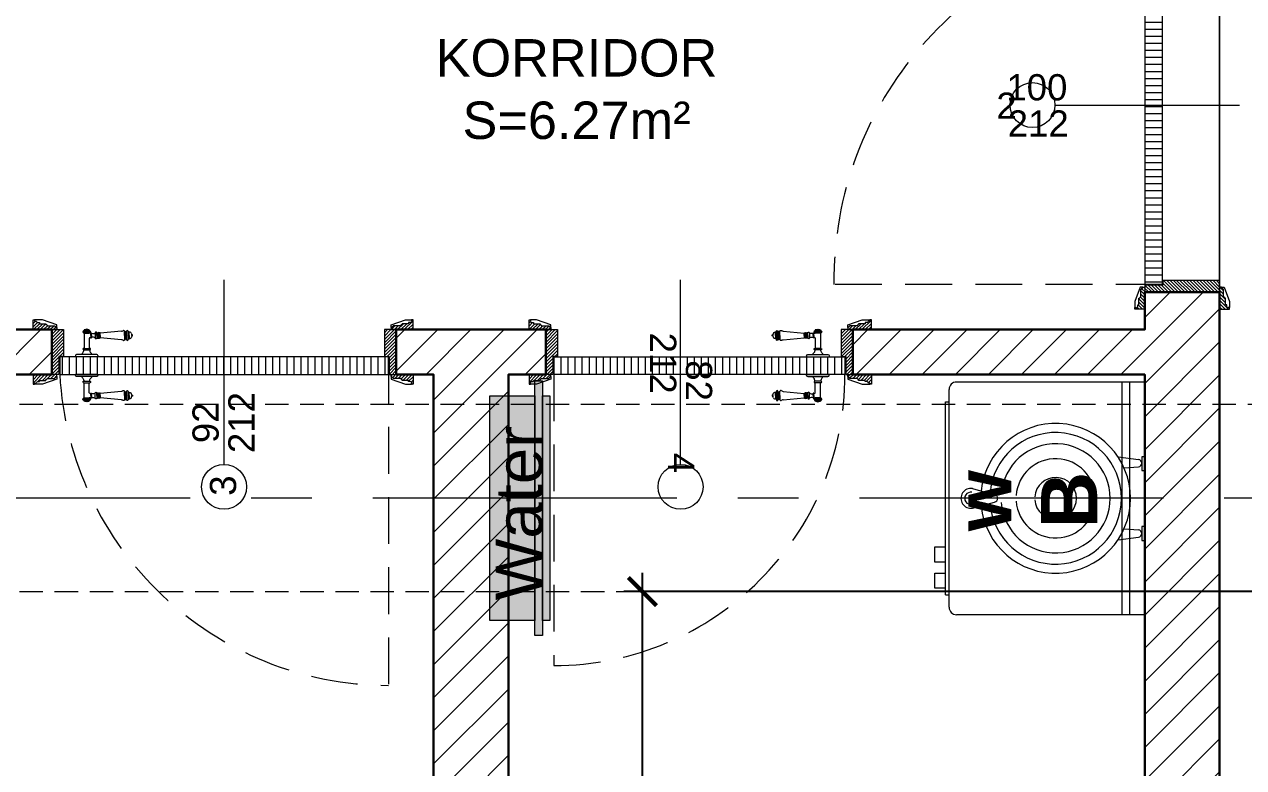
# Model space of a CAD drawing. Header units: centimetres. Extents: x 92587 to 105438, y -55119 to -48334.
# Drawn here: x 94999.8 to 95325.5, y -52894.4 to -52695.8 of the extents above; entities that cross this region are included whole.
import ezdxf

# ---------------------------------------------------------------- set-up
doc = ezdxf.new("R2010")
doc.units = ezdxf.units.CM
doc.header["$LTSCALE"] = 50
doc.header["$MEASUREMENT"] = 0
doc.linetypes.add('AXES', pattern=[2, 1.25, -0.25, 0.25, -0.25])
doc.linetypes.add('CACHE', pattern=[0.375, 0.25, -0.125])
doc.layers.get('0').update_dxf_attribs({"color": 8})
for name, color, linetype in [('AXES', 10, 'AXES'), ('TALUS', 2, 'Continuous'), ('TEXTE', 7, 'Continuous')]:
    doc.layers.add(name, color=color, linetype=linetype)
for name, color, linetype, lineweight in [('BANJO', 160, 'Continuous', 9), ('BETON CACHE', 4, 'CACHE', 5), ('CONSOLE ISOL.', 214, 'Continuous', 15), ('door', 44, 'Continuous', 5), ('KASETAT_Pen_No__22', 8, 'Continuous', 50), ('MACONNERIE COUPE', 7, 'Continuous', 30), ('MACONNERIE HACHURE', 253, 'Continuous', 13)]:
    doc.layers.add(name, color=color, linetype=linetype, lineweight=lineweight)
doc.layers.add('DEMOL', color=7, linetype='Continuous', lineweight=60, true_color=0xa87e00)
doc.layers.add('KASETAT_Pen_No__176', color=7, linetype='Continuous', lineweight=15, true_color=0x93a0c6)
doc.styles.add('GENERATED_STYLE_1', font='arial.ttf')
doc.styles.add('RS_TEXT_1.50', font='arial.ttf', dxfattribs={"height": 12.5})
doc.styles.add('RS_TXT_50', font='arial.ttf', dxfattribs={"height": 12.5})
doc.dimstyles.new('RS_50CM_LINEAIRE', dxfattribs={"dimscale": 5, "dimtxt": 12.5, "dimasz": 1.5, "dimexe": 1, "dimexo": 2.5, "dimgap": 1, "dimtad": 1, "dimdec": 1, "dimrnd": 0.5, "dimdsep": 46, "dimtxsty": 'RS_TXT_50', "dimblk1": 'ARCHTICK', "dimblk2": 'ARCHTICK', "dimsah": 1, "dimcen": 2.5, "dimdle": 1, "dimclrt": 4, "dimadec": 0, "dimazin": 2, "dimtfac": 1, "dimtdec": 1, "dimtix": 1, "dimtmove": 2, "dimatfit": 3, "dimfxl": 1, "dimtolj": 1, "dimtzin": 0, "dimarcsym": 0})

# ---------------------------------------------------------------- blocks, each defined once
blk = doc.blocks.new('A$C1cd8c289')
at = {"layer": 'AXES', "lineweight": 5, "ltscale": 1.3}
blk.add_line((3195, -1960), (-1985, -1960), dxfattribs=at)
blk = doc.blocks.new('door900')
at = {"color": 0}
for p, q in [((-9.3, 67.7), (9.3, 67.7)), ((9.3, 65.2), (-9.3, 65.2)), ((-6.8, 71.5), (-6.8, 70.2)), ((-5.5, 71.5), (-6.8, 71.5)), ((-6.8, 70.2), (6.8, 70.2)), ((-5.5, 71.5), (5.5, 71.5)), ((5.5, 71.5), (6.8, 71.5)), ((6.8, 71.5), (6.8, 70.2)), ((92.8, 68.1), (36.2, 62.8)), ((101.2, 67.3), (103.2, 68)), ((101.2, 56.8), (101.2, 67.3)), ((103.2, 68), (103.2, 67.7)), ((103.2, 56.8), (103.2, 68)), ((106.5, 68), (105.5, 67.3)), ((105.5, 56.8), (105.5, 67.3)), ((106.5, 56.8), (106.5, 68)), ((110.7, 68), (111.8, 67.3)), ((110.7, 56.8), (110.7, 68)), ((111.8, 56.8), (111.8, 67.3)), ((111.8, 66.2), (113.3, 66.2)), ((113.3, 56.8), (113.3, 66.2)), ((-6.8, 62.7), (-6.8, 24)), ((-6.8, 62.7), (6.8, 62.7)), ((8.7, 62.7), (6.8, 62.7)), ((6.8, 49.1), (6.8, 24)), ((8.7, 50.9), (8.7, 50.9)), ((10.5, 56.8), (10.5, 62.5)), ((10.5, 56.8), (10.5, 51.1)), ((12.7, 56.8), (12.7, 62.5)), ((12.7, 56.8), (12.7, 51.1)), ((22.5, 63.8), (22.5, 49.8)), ((26.5, 56.8), (26.5, 63.8)), ((26.5, 63.8), (29.1, 63.8)), ((26.5, 63.8), (29.1, 63.8)), ((26.5, 56.8), (26.5, 49.8)), ((26.5, 49.8), (29.1, 49.8)), ((26.5, 49.8), (29.1, 49.8)), ((29.1, 63.8), (29.1, 62.8)), ((29.1, 62.8), (29.1, 56.8)), ((29.1, 50.8), (29.1, 56.8)), ((29.1, 50.8), (29.1, 49.8)), ((29.1, 49.8), (29.1, 49.8)), ((31.1, 62.8), (31.1, 56.8)), ((31.1, 50.8), (31.1, 56.8)), ((34.1, 56.8), (34.1, 62.8)), ((34.1, 62.8), (34.1, 56.8)), ((34.1, 50.8), (34.1, 56.8)), ((34.1, 56.8), (34.1, 50.8)), ((36.2, 56.8), (36.2, 62.8)), ((36.2, 56.8), (36.2, 50.8)), ((92.8, 45.5), (36.2, 50.8)), ((101.2, 56.8), (101.2, 46.3)), ((101.2, 46.3), (103.2, 45.7)), ((103.2, 56.8), (103.2, 46.3)), ((103.2, 45.9), (103.2, 45.7)), ((105.5, 56.8), (105.5, 46.3)), ((106.5, 45.7), (105.5, 46.3)), ((106.5, 56.8), (106.5, 45.7)), ((110.7, 56.8), (110.7, 45.7)), ((110.7, 45.7), (111.8, 46.3)), ((111.8, 56.8), (111.8, 46.3)), ((111.8, 47.5), (113.3, 47.5)), ((113.3, 56.8), (113.3, 47.5)), ((120.5, 56.8), (120.5, 58.6)), ((120.5, 56.8), (120.5, 55)), ((-30, 3), (-30, 0)), ((30, 0), (-30, 0)), ((27, 6), (-27, 6)), ((-8.3, 22.3), (8.3, 22.3)), ((-8.3, 18.3), (8.3, 18.3)), ((30, 3), (30, 0))]:
    blk.add_line(p, q, dxfattribs=at)
for centre, radius, start, end in [((-9.3, 66.5), 1.25, 90, 270), ((-6.8, 67.7), 2.51, 90.115, 179.885), ((-6.8, 65.2), 2.51, 180.115, 269.885), ((0, 64), 9.29, 53.4104, 126.5896), ((6.8, 67.7), 2.51, 0.115, 89.885), ((6.8, 65.2), 2.51, 270.115, 359.885), ((9.3, 66.5), 1.25, 270, 90), ((24.5, 63.7), 2.01, 4.1469, 175.8531), ((93.1, 72.5), 4.4, 266.3976, 315.6468), ((98.3, 67.4), 2.89, 358.3861, 135.6468), ((104.3, 67.6), 1.15, 170.914, 348.1019), ((108.6, 68), 2.1, 0, 180), ((115.5, 62.5), 2.84, 13.4568, 140.4953), ((8.7, 49), 1.91, 88.7426, 178.1515), ((8.6, 64.9), 2.15, 272.7029, 297.6142), ((8.6, 48.8), 2.15, 62.3858, 87.2971), ((10, 62.5), 0.561, 3.7097, 127.9634), ((10, 51.1), 0.561, 232.0366, 356.2903), ((11.6, 62.5), 1.1, 0.0106, 179.9894), ((11.6, 51.1), 1.1, 180.0106, 359.9894), ((16.7, 70.5), 8.83, 243.5466, 311.3694), ((16.7, 43.2), 8.83, 48.6306, 116.4534), ((24.5, 50), 2.01, 184.1469, 355.8531), ((30.1, 62.8), 1.03, 0, 180.0014), ((30.1, 50.8), 1.03, 179.9972, 0), ((32.6, 62.8), 1.48, 0, 180), ((32.6, 50.8), 1.48, 180, 0), ((35.2, 62.8), 1.03, 0, 180), ((32.6, 62.8), 1.48, 1.563306237032948e-10, 2.08440831604393e-10), ((35.2, 50.8), 1.03, 180, 0), ((93.1, 41.1), 4.4, 44.3532, 93.6024), ((98.3, 46.2), 2.89, 224.3532, 1.6139), ((104.3, 46.1), 1.15, 11.8981, 189.086), ((108.6, 45.7), 2.1, 180, 0), ((115.5, 51.2), 2.84, 219.5047, 346.5432), ((127.9, 65.2), 9.88, 191.9991, 221.6757), ((127.9, 48.5), 9.88, 138.3243, 168.0009), ((120.5, 56.8), 1.79, 0, 90), ((120.5, 56.8), 1.79, 270, 0), ((-27, 3), 3, 90, 180), ((-6.8, 6), 6, 130.5908, 180), ((-16.6, 16.6), 8.41, 314.3689, 12.0705), ((-8.3, 20.3), 2, 90, 270), ((-8.5, 24), 1.71, 275.059, 359.7825), ((8.5, 24), 1.71, 180.2175, 264.941), ((16.6, 16.6), 8.41, 167.9295, 225.6311), ((8.3, 20.3), 2, 270, 90), ((6.8, 6), 6, 0, 49.4092), ((27, 3), 3, 0, 90)]:
    blk.add_arc(centre, radius, start, end, dxfattribs=at)
blk = doc.blocks.new('_ArchTick')
at = {"color": 0, "linetype": 'ByBlock', "const_width": 0.15}
blk.add_lwpolyline([(-0.5, -0.5), (0.5, 0.5)], dxfattribs=at)
blk = doc.blocks.new('*D2866')
at = {"layer": 'Defpoints', "color": 0, "ltscale": 0.5, "transparency": 16777216}
for p in [(95164.9, -52847.36), (95449.11, -52847.36), (95264.11, -53107.38)]:
    blk.add_point(p, dxfattribs=at)
at = {"layer": 'TALUS', "color": 0, "lineweight": -2, "ltscale": 0.5, "transparency": 16777216}
for p, q in [((95164.9, -53112.38), (95164.9, -52842.36)), ((95436.61, -52847.36), (95159.9, -52847.36)), ((95251.61, -53107.38), (95159.9, -53107.38))]:
    blk.add_line(p, q, dxfattribs=at)
at = {"layer": 'TALUS', "color": 0, "lineweight": -2, "ltscale": 0.5, "transparency": 16777216, "xscale": 7.5, "yscale": 7.5, "zscale": 7.5}
for p, rotation in [((95164.9, -52847.36), 90), ((95164.9, -53107.38), 270)]:
    blk.add_blockref('_ArchTick', p, dxfattribs=dict(at, rotation=rotation))
at = {"layer": 'TALUS', "color": 4, "ltscale": 0.5, "transparency": 16777216, "insert": (95153.52, -52977.37), "char_height": 12.5, "attachment_point": 5, "rotation": 90, "style": 'RS_TXT_50'}
blk.add_mtext('\\A1;260', dxfattribs=at)

msp = doc.modelspace()

# ---------------------------------------------------------------- hatches: boundary and pattern name
at = {"layer": 'door'}
h = msp.add_hatch(dxfattribs=at)
h.set_pattern_fill('ANSI31', color=256, scale=15, angle=495)
h.set_pattern_definition([(180, (195092.4219, -99643.3612), (-1e-15, -1.875), [])])
h.paths.add_polyline_path([(95303.88, -52765.27), (95303.88, -52669.46), (95299.16, -52669.46), (95299.16, -52765.27)])
h = msp.add_hatch(dxfattribs=at)
h.set_pattern_fill('ANSI31', color=256, scale=5, angle=990)
h.set_pattern_definition([(315, (151044.98945, 93857.35385), (0.4419417382, 0.4419417382), [])])
edge = h.paths.add_edge_path()
edge.add_line((95321, -52771.11), (95321, -52770.7))
edge.add_line((95321, -52770.7), (95320.68, -52770.7))
edge.add_line((95320.68, -52770.7), (95320.68, -52768.93))
edge.add_line((95320.68, -52768.93), (95320.47, -52768.93))
edge.add_arc((95320.16, -52768.93), 0.314, 0, 90)
edge.add_line((95320.16, -52768.62), (95320.16, -52766.52))
edge.add_line((95320.16, -52766.52), (95319.95, -52766.52))
edge.add_arc((95319.63, -52766.52), 0.314, 360, 450)
edge.add_line((95319.63, -52766.21), (95319.63, -52766))
edge.add_line((95319.63, -52766), (95319.11, -52766))
edge.add_line((95319.11, -52766), (95319.11, -52771.86))
edge.add_line((95319.11, -52771.86), (95321.73, -52771.86))
edge.add_line((95321.73, -52771.86), (95321.73, -52771.45))
edge.add_line((95321.73, -52771.45), (95321.42, -52771.45))
edge.add_line((95321.42, -52771.45), (95321.42, -52771.53))
edge.add_arc((95321.42, -52771.11), 0.419, 180, 270, ccw=False)
h.paths.add_polyline_path([(95319.11, -52767.36), (95319.11, -52764.22), (95303.93, -52764.22), (95303.93, -52765.48), (95299.11, -52765.48), (95299.11, -52767.36)])
edge = h.paths.add_edge_path()
edge.add_line((95297.23, -52771.11), (95297.23, -52770.7))
edge.add_line((95297.23, -52770.7), (95297.54, -52770.7))
edge.add_line((95297.54, -52770.7), (95297.54, -52768.93))
edge.add_line((95297.54, -52768.93), (95297.75, -52768.93))
edge.add_arc((95298.06, -52768.93), 0.314, 90, 180, ccw=False)
edge.add_line((95298.06, -52768.62), (95298.06, -52766.52))
edge.add_line((95298.06, -52766.52), (95298.27, -52766.52))
edge.add_arc((95298.59, -52766.52), 0.314, 90, 180, ccw=False)
edge.add_line((95298.59, -52766.21), (95298.59, -52766))
edge.add_line((95298.59, -52766), (95299.11, -52766))
edge.add_line((95299.11, -52766), (95299.11, -52771.86))
edge.add_line((95299.11, -52771.86), (95296.49, -52771.86))
edge.add_line((95296.49, -52771.86), (95296.49, -52771.45))
edge.add_line((95296.49, -52771.45), (95296.81, -52771.45))
edge.add_line((95296.81, -52771.45), (95296.81, -52771.53))
edge.add_arc((95296.81, -52771.11), 0.419, 270, 360)
h = msp.add_hatch(dxfattribs=at)
h.set_pattern_fill('ANSI31', color=256, scale=5, angle=900)
h.set_pattern_definition([(225, (242279.2766, -107808.8739), (0.4419417382, -0.4419417382), [])])
h.paths.add_polyline_path([(95007.11, -52777.36), (95010.25, -52777.36), (95010.25, -52784.54), (95009, -52784.54), (95009, -52789.36), (95007.11, -52789.36)])
edge = h.paths.add_edge_path()
edge.add_line((95003.36, -52775.48), (95003.78, -52775.48))
edge.add_line((95003.78, -52775.48), (95003.78, -52775.79))
edge.add_line((95003.78, -52775.79), (95005.54, -52775.79))
edge.add_line((95005.54, -52775.79), (95005.54, -52776))
edge.add_arc((95005.54, -52776.31), 0.314, 0, 90, ccw=False)
edge.add_line((95005.85, -52776.31), (95007.95, -52776.31))
edge.add_line((95007.95, -52776.31), (95007.95, -52776.52))
edge.add_arc((95007.95, -52776.84), 0.314, 0, 90, ccw=False)
edge.add_line((95008.26, -52776.84), (95008.47, -52776.84))
edge.add_line((95008.47, -52776.84), (95008.47, -52777.36))
edge.add_line((95008.47, -52777.36), (95002.11, -52777.36))
edge.add_line((95002.11, -52777.36), (95002.11, -52774.74))
edge.add_line((95002.11, -52774.74), (95002.52, -52774.74))
edge.add_line((95002.52, -52774.74), (95002.52, -52775.06))
edge.add_line((95002.52, -52775.06), (95002.94, -52775.06))
edge.add_arc((95003.36, -52775.06), 0.419, 180, 270)
edge = h.paths.add_edge_path()
edge.add_line((95003.36, -52791.25), (95003.78, -52791.25))
edge.add_line((95003.78, -52791.25), (95003.78, -52790.93))
edge.add_line((95003.78, -52790.93), (95005.54, -52790.93))
edge.add_line((95005.54, -52790.93), (95005.54, -52790.72))
edge.add_arc((95005.54, -52790.41), 0.314, 270, 360)
edge.add_line((95005.85, -52790.41), (95007.95, -52790.41))
edge.add_line((95007.95, -52790.41), (95007.95, -52790.2))
edge.add_arc((95007.95, -52789.89), 0.314, 270, 360)
edge.add_line((95008.26, -52789.89), (95008.47, -52789.89))
edge.add_line((95008.47, -52789.89), (95008.47, -52789.36))
edge.add_line((95008.47, -52789.36), (95002.11, -52789.36))
edge.add_line((95002.11, -52789.36), (95002.11, -52791.98))
edge.add_line((95002.11, -52791.98), (95002.52, -52791.98))
edge.add_line((95002.52, -52791.98), (95002.52, -52791.67))
edge.add_line((95002.52, -52791.67), (95002.94, -52791.67))
edge.add_arc((95003.36, -52791.67), 0.419, 90, 180, ccw=False)
h = msp.add_hatch(dxfattribs=at)
h.set_pattern_fill('ANSI31', color=256, scale=5, angle=900)
h.set_pattern_definition([(225, (242279.2766, -107808.8739), (0.4419417382, -0.4419417382), [])])
edge = h.paths.add_edge_path()
edge.add_line((95102.86, -52775.48), (95102.44, -52775.48))
edge.add_line((95102.44, -52775.48), (95102.44, -52775.79))
edge.add_line((95102.44, -52775.79), (95100.68, -52775.79))
edge.add_line((95100.68, -52775.79), (95100.68, -52776))
edge.add_arc((95100.68, -52776.31), 0.314, 90, 180)
edge.add_line((95100.37, -52776.31), (95098.27, -52776.31))
edge.add_line((95098.27, -52776.31), (95098.27, -52776.52))
edge.add_arc((95098.27, -52776.84), 0.314, 90, 180)
edge.add_line((95097.96, -52776.84), (95097.75, -52776.84))
edge.add_line((95097.75, -52776.84), (95097.75, -52777.36))
edge.add_line((95097.75, -52777.36), (95103.61, -52777.36))
edge.add_line((95103.61, -52777.36), (95103.61, -52774.74))
edge.add_line((95103.61, -52774.74), (95103.2, -52774.74))
edge.add_line((95103.2, -52774.74), (95103.2, -52775.06))
edge.add_line((95103.2, -52775.06), (95103.28, -52775.06))
edge.add_arc((95102.86, -52775.06), 0.419, -90, 0, ccw=False)
h.paths.add_polyline_path([(95099.11, -52777.36), (95095.97, -52777.36), (95095.97, -52784.54), (95097.23, -52784.54), (95097.23, -52789.36), (95099.11, -52789.36)])
edge = h.paths.add_edge_path()
edge.add_line((95102.86, -52791.25), (95102.44, -52791.25))
edge.add_line((95102.44, -52791.25), (95102.44, -52790.93))
edge.add_line((95102.44, -52790.93), (95100.68, -52790.93))
edge.add_line((95100.68, -52790.93), (95100.68, -52790.72))
edge.add_arc((95100.68, -52790.41), 0.314, 180, 270, ccw=False)
edge.add_line((95100.37, -52790.41), (95098.27, -52790.41))
edge.add_line((95098.27, -52790.41), (95098.27, -52790.2))
edge.add_arc((95098.27, -52789.89), 0.314, 180, 270, ccw=False)
edge.add_line((95097.96, -52789.89), (95097.75, -52789.89))
edge.add_line((95097.75, -52789.89), (95097.75, -52789.36))
edge.add_line((95097.75, -52789.36), (95103.61, -52789.36))
edge.add_line((95103.61, -52789.36), (95103.61, -52791.98))
edge.add_line((95103.61, -52791.98), (95103.2, -52791.98))
edge.add_line((95103.2, -52791.98), (95103.2, -52791.67))
edge.add_line((95103.2, -52791.67), (95103.28, -52791.67))
edge.add_arc((95102.86, -52791.67), 0.419, 360, 450)
h = msp.add_hatch(dxfattribs=at)
h.set_pattern_fill('ANSI31', color=256, scale=5, angle=1080)
h.set_pattern_definition([(45, (-52819.2383, 2813.06664), (-0.4419417382, 0.4419417382), [])])
edge = h.paths.add_edge_path()
edge.add_line((95135.36, -52775.48), (95135.78, -52775.48))
edge.add_line((95135.78, -52775.48), (95135.78, -52775.79))
edge.add_line((95135.78, -52775.79), (95137.54, -52775.79))
edge.add_line((95137.54, -52775.79), (95137.54, -52776))
edge.add_arc((95137.54, -52776.31), 0.314, 0, 90, ccw=False)
edge.add_line((95137.85, -52776.31), (95139.95, -52776.31))
edge.add_line((95139.95, -52776.31), (95139.95, -52776.52))
edge.add_arc((95139.95, -52776.84), 0.314, 0, 90, ccw=False)
edge.add_line((95140.26, -52776.84), (95140.47, -52776.84))
edge.add_line((95140.47, -52776.84), (95140.47, -52777.36))
edge.add_line((95140.47, -52777.36), (95134.61, -52777.36))
edge.add_line((95134.61, -52777.36), (95134.61, -52774.74))
edge.add_line((95134.61, -52774.74), (95135.02, -52774.74))
edge.add_line((95135.02, -52774.74), (95135.02, -52775.06))
edge.add_line((95135.02, -52775.06), (95134.94, -52775.06))
edge.add_arc((95135.36, -52775.06), 0.419, 180, 270)
h.paths.add_polyline_path([(95139.11, -52777.36), (95142.25, -52777.36), (95142.25, -52784.54), (95141, -52784.54), (95141, -52789.36), (95139.11, -52789.36)])
edge = h.paths.add_edge_path()
edge.add_line((95135.36, -52791.25), (95135.78, -52791.25))
edge.add_line((95135.78, -52791.25), (95135.78, -52790.93))
edge.add_line((95135.78, -52790.93), (95137.54, -52790.93))
edge.add_line((95137.54, -52790.93), (95137.54, -52790.72))
edge.add_arc((95137.54, -52790.41), 0.314, 270, 360)
edge.add_line((95137.85, -52790.41), (95139.95, -52790.41))
edge.add_line((95139.95, -52790.41), (95139.95, -52790.2))
edge.add_arc((95139.95, -52789.89), 0.314, 270, 360)
edge.add_line((95140.26, -52789.89), (95140.47, -52789.89))
edge.add_line((95140.47, -52789.89), (95140.47, -52789.36))
edge.add_line((95140.47, -52789.36), (95134.61, -52789.36))
edge.add_line((95134.61, -52789.36), (95134.61, -52791.98))
edge.add_line((95134.61, -52791.98), (95135.02, -52791.98))
edge.add_line((95135.02, -52791.98), (95135.02, -52791.67))
edge.add_line((95135.02, -52791.67), (95134.94, -52791.67))
edge.add_arc((95135.36, -52791.67), 0.419, 90, 180, ccw=False)
h = msp.add_hatch(dxfattribs=at)
h.set_pattern_fill('ANSI31', color=256, scale=5, angle=1080)
h.set_pattern_definition([(45, (-52829.2502, 2813.06664), (-0.4419417382, 0.4419417382), [])])
h.paths.add_polyline_path([(95221.1, -52777.36), (95217.96, -52777.36), (95217.96, -52784.54), (95219.21, -52784.54), (95219.21, -52789.36), (95221.1, -52789.36)])
edge = h.paths.add_edge_path()
edge.add_line((95224.85, -52775.48), (95224.43, -52775.48))
edge.add_line((95224.43, -52775.48), (95224.43, -52775.79))
edge.add_line((95224.43, -52775.79), (95222.67, -52775.79))
edge.add_line((95222.67, -52775.79), (95222.67, -52776))
edge.add_arc((95222.67, -52776.31), 0.314, 90, 180)
edge.add_line((95222.36, -52776.31), (95220.26, -52776.31))
edge.add_line((95220.26, -52776.31), (95220.26, -52776.52))
edge.add_arc((95220.26, -52776.84), 0.314, 90, 180)
edge.add_line((95219.95, -52776.84), (95219.74, -52776.84))
edge.add_line((95219.74, -52776.84), (95219.74, -52777.36))
edge.add_line((95219.74, -52777.36), (95226.1, -52777.36))
edge.add_line((95226.1, -52777.36), (95226.1, -52774.74))
edge.add_line((95226.1, -52774.74), (95225.69, -52774.74))
edge.add_line((95225.69, -52774.74), (95225.69, -52775.06))
edge.add_line((95225.69, -52775.06), (95225.27, -52775.06))
edge.add_arc((95224.85, -52775.06), 0.419, 270, 360, ccw=False)
edge = h.paths.add_edge_path()
edge.add_line((95224.85, -52791.25), (95224.43, -52791.25))
edge.add_line((95224.43, -52791.25), (95224.43, -52790.93))
edge.add_line((95224.43, -52790.93), (95222.67, -52790.93))
edge.add_line((95222.67, -52790.93), (95222.67, -52790.72))
edge.add_arc((95222.67, -52790.41), 0.314, 180, 270, ccw=False)
edge.add_line((95222.36, -52790.41), (95220.26, -52790.41))
edge.add_line((95220.26, -52790.41), (95220.26, -52790.2))
edge.add_arc((95220.26, -52789.89), 0.314, 180, 270, ccw=False)
edge.add_line((95219.95, -52789.89), (95219.74, -52789.89))
edge.add_line((95219.74, -52789.89), (95219.74, -52789.36))
edge.add_line((95219.74, -52789.36), (95226.1, -52789.36))
edge.add_line((95226.1, -52789.36), (95226.1, -52791.98))
edge.add_line((95226.1, -52791.98), (95225.69, -52791.98))
edge.add_line((95225.69, -52791.98), (95225.69, -52791.67))
edge.add_line((95225.69, -52791.67), (95225.27, -52791.67))
edge.add_arc((95224.85, -52791.67), 0.419, 0, 90)
h = msp.add_hatch(dxfattribs=at)
h.set_pattern_fill('ANSI31', color=256, scale=15, angle=405)
h.set_pattern_definition([(90, (48770.5615, -151856.3063), (-1.875, 2e-15), [])])
h.paths.add_polyline_path([(95097.02, -52784.6), (95009.21, -52784.6), (95009.21, -52789.31), (95097.02, -52789.31)])
h = msp.add_hatch(dxfattribs=at)
h.set_pattern_fill('ANSI31', color=256, scale=15, angle=585)
h.set_pattern_definition([(270, (140679.4649, 46860.499), (1.875, -2e-15), [])])
h.paths.add_polyline_path([(95141.21, -52784.6), (95219, -52784.6), (95219, -52789.31), (95141.21, -52789.31)])
at = {"layer": 'KASETAT_Pen_No__176', "linetype": 'Continuous', "lineweight": 0, "true_color": 0x139b48}
msp.add_hatch(color=114, dxfattribs=at).paths.add_polyline_path([(95140.16, -52795.07), (95140.16, -52855.07), (95138.16, -52855.07), (95138.16, -52859.07), (95136.16, -52859.07), (95136.16, -52855.07), (95124.16, -52855.07), (95124.16, -52795.07), (95136.16, -52795.07), (95136.16, -52791.07), (95138.16, -52791.07), (95138.16, -52795.07)])
at = {"layer": 'MACONNERIE HACHURE'}
h = msp.add_hatch(dxfattribs=at)
h.set_pattern_fill('ANSI31', color=256, scale=50, style=0)
h.set_pattern_definition([(45, (845.911, 6550.742), (-4.41941738, 4.41941738), [])])
h.paths.add_polyline_path([(96464.11, -53567.36), (96464.11, -53736.36), (96392.11, -53736.36), (96392.11, -53757.36), (96414.11, -53757.36), (96414.11, -53762.36), (96234.11, -53762.36), (96234.11, -53750.36), (96284.11, -53750.36), (96284.11, -53577.36), (96306.11, -53577.36), (96306.11, -53589.36), (96296.11, -53589.36), (96296.11, -53750.36), (96387.11, -53750.36), (96387.11, -53731.36), (96444.11, -53731.36), (96444.11, -53589.36), (96388.11, -53589.36), (96388.11, -53577.36), (96452.11, -53577.36), (96452.11, -53567.36)])
h.paths.add_polyline_path([(95894.28, -52902.36), (95944.11, -52902.36), (95944.11, -52942.36), (95894.28, -52942.36)])
h.paths.add_polyline_path([(95734.11, -52902.36), (95774.11, -52902.36), (95774.11, -52942.36), (95734.11, -52942.36)])
h.paths.add_polyline_path([(95874.11, -52547.36), (95964.11, -52547.36), (95964.11, -52607.36), (96117.11, -52607.36), (96117.11, -52547.36), (96129.11, -52547.36), (96129.11, -52667.36), (96109.11, -52667.36), (96109.11, -52632.36), (95944.11, -52632.36), (95944.11, -52583.36), (95874.11, -52583.36), (95874.11, -52632.36), (95839.11, -52632.36), (95839.11, -52612.36), (95849.11, -52612.36), (95849.11, -52562.36), (95874.11, -52562.36), (95874.11, -52578.36), (95944.11, -52578.36), (95944.11, -52552.36), (95874.11, -52552.36)])
h.paths.add_polyline_path([(96444.11, -54162.36), (96344.11, -54162.36), (96344.11, -54187.36), (96444.11, -54187.36)])
h.paths.add_polyline_path([(96679.11, -52154.25), (96704.11, -52154.25), (96704.11, -52107.36), (96679.11, -52107.36)])
h.paths.add_polyline_path([(96679.11, -54052.36), (96704.11, -54052.36), (96704.11, -54072.36), (96679.11, -54072.36)])
h.paths.add_polyline_path([(95996.61, -52902.36), (95979.11, -52902.36), (95979.11, -52922.36), (95996.61, -52922.36)])
h.paths.add_polyline_path([(96319.11, -52789.36), (96329.11, -52789.36), (96329.11, -52777.36), (96289.11, -52777.36), (96289.11, -52789.36), (96299.11, -52789.36), (96299.11, -53107.36), (96129.11, -53107.36), (96129.11, -52789.36), (96207.12, -52789.36), (96207.12, -52777.36), (96129.11, -52777.36), (96129.11, -52767.36), (96109.11, -52767.36), (96109.11, -52902.36), (96096.61, -52902.36), (96096.61, -52922.36), (96109.11, -52922.36), (96109.11, -53137.36), (96130.11, -53137.36), (96130.11, -53467.36), (96228.12, -53467.36), (96228.12, -53455.36), (96150.11, -53455.36), (96150.11, -53137.36), (96320.11, -53137.36), (96320.11, -53455.36), (96310.11, -53455.36), (96310.11, -53467.36), (96350.11, -53467.36), (96350.11, -53455.36), (96340.11, -53455.36), (96340.11, -53137.36), (96679.11, -53137.36), (96679.11, -53182.36), (96704.11, -53182.36), (96704.11, -53132.36), (96814.11, -53132.36), (96814.11, -53112.36), (96704.11, -53112.36), (96704.11, -53062.36), (96679.11, -53062.36), (96679.11, -53107.36), (96319.11, -53107.36)])
h.paths.add_polyline_path([(96487.11, -53762.36), (96487.11, -53742.36), (96789.11, -53742.36), (96789.11, -53677.36), (96814.11, -53677.36), (96814.11, -53767.36), (96704.11, -53767.36), (96704.11, -53782.36), (96679.11, -53782.36), (96679.11, -53762.36)])
h.paths.add_polyline_path([(96044.11, -53859.36), (96019.11, -53859.36), (96019.11, -53581.36), (95967.11, -53581.36), (95967.11, -53559.36), (95979.11, -53559.36), (95979.11, -53569.36), (96104.11, -53569.36), (96104.11, -53581.36), (96044.11, -53581.36)])
h.paths.add_polyline_path([(96019.11, -53932.36), (96019.11, -53952.36), (95969.11, -53952.36), (95969.11, -54072.36), (95944.11, -54072.36), (95944.11, -53957.36), (95926.61, -53957.36), (95926.61, -53932.36)])
h.paths.add_polyline_path([(96679.11, -54122.36), (96679.11, -54162.36), (96624.11, -54162.36), (96624.11, -54187.36), (96704.11, -54187.36), (96704.11, -54122.36)])
h.paths.add_polyline_path([(96104.11, -54162.36), (96164.11, -54162.36), (96164.11, -54187.36), (96079.11, -54187.36), (96079.11, -54122.36), (96079.11, -54122.36), (96079.11, -54072.36), (96104.11, -54072.36)])
h.paths.add_polyline_path([(96679.11, -52482.36), (96679.11, -52424.25), (96704.11, -52424.25), (96704.11, -52477.36), (96814.11, -52477.36), (96814.11, -52567.36), (96789.11, -52567.36), (96789.11, -52502.36), (96456.11, -52502.36), (96456.11, -52675.36), (96444.11, -52675.36), (96444.11, -52667.36), (96388.11, -52667.36), (96388.11, -52655.36), (96444.11, -52655.36), (96444.11, -52507.36), (96296.11, -52507.36), (96296.11, -52655.36), (96306.11, -52655.36), (96306.11, -52667.36), (96284.11, -52667.36), (96284.11, -52494.36), (96234.24, -52494.36), (96234.24, -52482.36)])
h.paths.add_polyline_path([(96444.11, -52809.36), (96444.11, -52789.36), (96421.11, -52789.36), (96421.11, -52777.36), (96444.11, -52777.36), (96444.11, -52767.36), (96456.11, -52767.36), (96456.11, -52797.36), (96679.11, -52797.36), (96679.11, -52809.36)], flags=17)
h.paths.add_polyline_path([(96464.11, -53447.36), (96679.11, -53447.36), (96679.11, -53435.36), (96452.11, -53435.36), (96452.11, -53455.36), (96442.11, -53455.36), (96442.11, -53467.36), (96452.11, -53467.36), (96452.11, -53475.36), (96464.11, -53475.36)])
h.paths.add_polyline_path([(95879.11, -53447.36), (95879.11, -53459.36), (95967.11, -53459.36), (95967.11, -53467.36), (95979.11, -53467.36), (95979.11, -53447.36)])
h.paths.add_polyline_path([(96789.11, -52797.36), (96814.11, -52797.36), (96814.11, -52747.36), (96789.11, -52747.36)])
h.paths.add_polyline_path([(96789.11, -53447.36), (96814.11, -53447.36), (96814.11, -53497.36), (96789.11, -53497.36)])
h.paths.add_polyline_path([(96679.11, -52847.36), (96704.11, -52847.36), (96704.11, -52902.25), (96679.11, -52902.25)], flags=17)
h.paths.add_polyline_path([(96679.11, -53397.36), (96704.11, -53397.36), (96704.11, -53342.47), (96679.11, -53342.47)], flags=17)
h.paths.add_polyline_path([(95533.94, -52902.36), (95484.11, -52902.36), (95484.11, -52942.36), (95533.94, -52942.36)])
h.paths.add_polyline_path([(95694.11, -52902.36), (95654.11, -52902.36), (95654.11, -52942.36), (95694.11, -52942.36)])
h.paths.add_polyline_path([(95849.11, -52082.36), (95829.11, -52082.36), (95829.11, -52057.36), (95849.11, -52057.36)])
h.paths.add_polyline_path([(96164.11, -52082.36), (96164.11, -52057.36), (95984.11, -52057.36), (95984.11, -52082.36)])
h.paths.add_polyline_path([(95554.11, -52547.36), (95464.11, -52547.36), (95464.11, -52607.36), (95311.11, -52607.36), (95311.11, -52547.36), (95299.11, -52547.36), (95299.11, -52667.36), (95319.11, -52667.36), (95319.11, -52632.36), (95484.11, -52632.36), (95484.11, -52583.36), (95554.11, -52583.36), (95554.11, -52632.36), (95739.11, -52632.36), (95739.11, -52612.36), (95579.11, -52612.36), (95579.11, -52562.36), (95554.11, -52562.36), (95554.11, -52578.36), (95484.11, -52578.36), (95484.11, -52552.36), (95554.11, -52552.36)])
h.paths.add_polyline_path([(94984.11, -54162.36), (95084.11, -54162.36), (95084.11, -54187.36), (94984.11, -54187.36)])
h.paths.add_polyline_path([(94749.11, -52154.25), (94724.11, -52154.25), (94724.11, -52107.36), (94749.11, -52107.36)])
h.paths.add_polyline_path([(94749.11, -54052.36), (94724.11, -54052.36), (94724.11, -54072.36), (94749.11, -54072.36)])
h.paths.add_polyline_path([(95431.61, -52902.36), (95449.11, -52902.36), (95449.11, -52922.36), (95431.61, -52922.36)])
h.paths.add_polyline_path([(95729.11, -53932.36), (95746.61, -53932.36), (95746.61, -53957.36), (95729.11, -53957.36), (95729.11, -54122.36), (95699.11, -54122.36), (95699.11, -53957.36), (95681.5, -53957.36), (95681.5, -53932.36), (95699.11, -53932.36), (95699.11, -53459.36), (95631.11, -53459.36), (95631.11, -53447.36), (95699.11, -53447.36), (95699.11, -53272.36), (95729.11, -53272.36), (95729.11, -53447.36), (95797.11, -53447.36), (95797.11, -53459.36), (95729.11, -53459.36)])
h.paths.add_polyline_path([(95109.11, -52789.36), (95099.11, -52789.36), (95099.11, -52777.36), (95139.11, -52777.36), (95139.11, -52789.36), (95129.11, -52789.36), (95129.11, -53107.36), (95299.11, -53107.36), (95299.11, -52789.36), (95221.1, -52789.36), (95221.1, -52777.36), (95299.11, -52777.36), (95299.11, -52767.36), (95319.11, -52767.36), (95319.11, -52902.36), (95331.61, -52902.36), (95331.61, -52922.36), (95319.11, -52922.36), (95319.11, -53137.36), (95298.11, -53137.36), (95298.11, -53467.36), (95200.1, -53467.36), (95200.1, -53455.36), (95278.11, -53455.36), (95278.11, -53137.36), (95108.11, -53137.36), (95108.11, -53455.36), (95118.11, -53455.36), (95118.11, -53467.36), (95078.11, -53467.36), (95078.11, -53455.36), (95088.11, -53455.36), (95088.11, -53137.36), (94749.11, -53137.36), (94749.11, -53182.36), (94724.11, -53182.36), (94724.11, -53132.36), (94614.11, -53132.36), (94614.11, -53112.36), (94724.11, -53112.36), (94724.11, -53062.36), (94749.11, -53062.36), (94749.11, -53107.36), (95109.11, -53107.36)])
h.paths.add_polyline_path([(94964.11, -53736.36), (95036.11, -53736.36), (95036.11, -53757.36), (95014.11, -53757.36), (95014.11, -53762.36), (95194.11, -53762.36), (95194.11, -53750.36), (95144.11, -53750.36), (95144.11, -53577.36), (95122.11, -53577.36), (95122.11, -53589.36), (95132.11, -53589.36), (95132.11, -53750.36), (95041.11, -53750.36), (95041.11, -53731.36), (94984.11, -53731.36), (94984.11, -53589.36), (95040.11, -53589.36), (95040.11, -53577.36), (94976.11, -53577.36), (94976.11, -53567.36), (94964.11, -53567.36)])
h.paths.add_polyline_path([(94941.11, -53762.36), (94941.11, -53742.36), (94639.11, -53742.36), (94639.11, -53677.36), (94614.11, -53677.36), (94614.11, -53767.36), (94724.11, -53767.36), (94724.11, -53782.36), (94749.11, -53782.36), (94749.11, -53762.36)])
h.paths.add_polyline_path([(95384.11, -53859.36), (95409.11, -53859.36), (95409.11, -53581.36), (95461.11, -53581.36), (95461.11, -53559.36), (95449.11, -53559.36), (95449.11, -53569.36), (95324.11, -53569.36), (95324.11, -53581.36), (95384.11, -53581.36)])
h.paths.add_polyline_path([(95409.11, -53932.36), (95409.11, -53952.36), (95459.11, -53952.36), (95459.11, -54072.36), (95484.11, -54072.36), (95484.11, -53957.36), (95501.61, -53957.36), (95501.61, -53932.36)])
h.paths.add_polyline_path([(94749.11, -54122.36), (94749.11, -54162.36), (94804.11, -54162.36), (94804.11, -54187.36), (94724.11, -54187.36), (94724.11, -54122.36)])
h.paths.add_polyline_path([(95324.11, -54162.36), (95264.11, -54162.36), (95264.11, -54187.36), (95349.11, -54187.36), (95349.11, -54122.36), (95349.11, -54122.36), (95349.11, -54072.36), (95324.11, -54072.36)])
h.paths.add_polyline_path([(96679.11, -52082.36), (96624.11, -52082.36), (96624.11, -52057.36), (96679.11, -52057.36)])
h.paths.add_polyline_path([(96444.11, -52082.36), (96444.11, -52057.36), (96344.11, -52057.36), (96344.11, -52082.36)])
h.paths.add_polyline_path([(95729.11, -52082.36), (95579.11, -52082.36), (95579.11, -52057.36), (95729.11, -52057.36)])
h.paths.add_polyline_path([(95444.11, -52082.36), (94749.11, -52082.36), (94749.11, -52057.36), (95444.11, -52057.36)])
h.paths.add_polyline_path([(94749.11, -52482.36), (94749.11, -52424.25), (94724.11, -52424.25), (94724.11, -52477.36), (94614.11, -52477.36), (94614.11, -52567.36), (94639.11, -52567.36), (94639.11, -52502.36), (94972.11, -52502.36), (94972.11, -52675.36), (94984.11, -52675.36), (94984.11, -52667.36), (95040.11, -52667.36), (95040.11, -52655.36), (94984.11, -52655.36), (94984.11, -52507.36), (95132.11, -52507.36), (95132.11, -52655.36), (95122.11, -52655.36), (95122.11, -52667.36), (95144.11, -52667.36), (95144.11, -52494.36), (95193.98, -52494.36), (95193.98, -52482.36)])
h.paths.add_polyline_path([(94984.11, -52809.36), (94984.11, -52789.36), (95007.11, -52789.36), (95007.11, -52777.36), (94984.11, -52777.36), (94984.11, -52767.36), (94972.11, -52767.36), (94972.11, -52797.36), (94749.11, -52797.36), (94749.11, -52809.36)], flags=17)
h.paths.add_polyline_path([(94964.11, -53447.36), (94749.11, -53447.36), (94749.11, -53435.36), (94976.11, -53435.36), (94976.11, -53455.36), (94986.11, -53455.36), (94986.11, -53467.36), (94976.11, -53467.36), (94976.11, -53475.36), (94964.11, -53475.36)])
h.paths.add_polyline_path([(95549.11, -53447.36), (95549.11, -53459.36), (95461.11, -53459.36), (95461.11, -53467.36), (95449.11, -53467.36), (95449.11, -53447.36)])
h.paths.add_polyline_path([(94639.11, -52797.36), (94614.11, -52797.36), (94614.11, -52747.36), (94639.11, -52747.36)])
h.paths.add_polyline_path([(94639.11, -53447.36), (94614.11, -53447.36), (94614.11, -53497.36), (94639.11, -53497.36)])
h.paths.add_polyline_path([(94749.11, -52847.36), (94724.11, -52847.36), (94724.11, -52902.25), (94749.11, -52902.25)], flags=17)
h.paths.add_polyline_path([(94749.11, -53397.36), (94724.11, -53397.36), (94724.11, -53342.47), (94749.11, -53342.47)], flags=17)

# ---------------------------------------------------------------- linework, layer by layer
at = {"layer": 'BANJO'}
for p, q in [((95246.83, -52851.52), (95246.83, -52793.36)), ((95299.11, -52791.36), (95248.83, -52791.36)), ((95293.11, -52853.52), (95293.11, -52791.36)), ((95295.11, -52853.52), (95295.11, -52791.36)), ((95299.11, -52853.52), (95299.11, -52791.36)), ((95245.83, -52796.66), (95246.83, -52796.66)), ((95245.83, -52848.22), (95245.83, -52796.66)), ((95291.97, -52811.38), (95297.48, -52812.07)), ((95293.57, -52814.29), (95297.48, -52814.04)), ((95253.1, -52819.84), (95258.98, -52821.46)), ((95253.1, -52825.04), (95258.98, -52823.43)), ((95291.97, -52833.5), (95297.48, -52832.81)), ((95293.57, -52830.59), (95297.48, -52830.84)), ((95243.06, -52839.48), (95243.06, -52835.43)), ((95243.06, -52835.43), (95245.83, -52835.43)), ((95245.83, -52839.48), (95243.06, -52839.48)), ((95243.06, -52842.43), (95245.83, -52842.43)), ((95243.06, -52846.48), (95243.06, -52842.43)), ((95245.83, -52846.48), (95243.06, -52846.48)), ((95245.83, -52848.22), (95246.83, -52848.22)), ((95299.11, -52853.52), (95248.83, -52853.52))]:
    msp.add_line(p, q, dxfattribs=at)
for points in [[(95299.11, -52814.99), (95299.11, -52811.33), (95298.31, -52811.33), (95298.31, -52814.99)], [(95299.11, -52833.66), (95299.11, -52830), (95298.3, -52830), (95298.3, -52833.66)]]:
    msp.add_lwpolyline(points, close=True, dxfattribs=at)
for centre, radius, start, end in [((95248.83, -52793.36), 2, 90, 180), ((95275.3, -52822.44), 20, 185.6501, 174.3499), ((95275.3, -52822.44), 17.58, 184.3008, 175.6992), ((95275.3, -52822.44), 14.58, 184.3008, 175.6992), ((95275.3, -52822.44), 10.58, 184.3008, 175.6992), ((95297.3, -52813.05), 1, 280.3544, 79.6456), ((95275.3, -52822.44), 5.58, 184.3008, 175.6992), ((95252.64, -52822.44), 2.64, 79.9738, 280.0262), ((95252.64, -52822.44), 1.64, 79.9738, 280.0262), ((95258.8, -52822.44), 1, 280.3544, 79.6456), ((95297.3, -52831.83), 1, 280.3544, 79.6456), ((95248.83, -52851.52), 2, 180, 270)]:
    msp.add_arc(centre, radius, start, end, dxfattribs=at)
at = {"layer": 'BETON CACHE', "lineweight": 5, "ltscale": 0.5}
msp.add_lwpolyline([(94614.11, -52847.36), (96814.11, -52847.36), (96814.11, -52797.36), (94614.11, -52797.36)], close=True, dxfattribs=at)
at = {"layer": 'CONSOLE ISOL.'}
for points in [[(95309.11, -52902.36), (95319.11, -52902.36), (95319.11, -52632.36), (95484.11, -52632.36), (95484.11, -52552.36), (95566.61, -52552.36), (95566.61, -52057.36), (94614.11, -52057.36), (94614.11, -52122.36), (94514.11, -52122.36), (94514.11, -52462.36), (94614.11, -52462.36), (94614.11, -53122.36), (95309.11, -53122.36)], [(95449.11, -53272.36), (95979.11, -53272.36), (95979.11, -52902.36), (96109.11, -52902.36), (96109.11, -52632.36), (95944.11, -52632.36), (95944.11, -52552.36), (95874.11, -52552.36), (95874.11, -52057.36), (95554.11, -52057.36), (95554.11, -52552.36), (95484.11, -52552.36), (95484.11, -52632.36), (95319.11, -52632.36), (95319.11, -52902.36), (95449.11, -52902.36)]]:
    msp.add_lwpolyline(points, close=True, dxfattribs=at)
at = {"layer": 'door'}
for p, q in [((95275.12, -52717.36), (95324.43, -52717.36)), ((95053.11, -52813.36), (95053.11, -52764.04)), ((95175.1, -52813.36), (95175.1, -52764.04))]:
    msp.add_line(p, q, dxfattribs=at)
at = {"layer": 'door', "linetype": 'CACHE'}
for p, q in [((95303.88, -52765.27), (95216.07, -52765.27)), ((95097.02, -52784.6), (95097.02, -52872.41)), ((95141.21, -52789.31), (95141.21, -52867.11))]:
    msp.add_line(p, q, dxfattribs=at)
at = {"layer": 'door'}
for points in [[(95303.88, -52765.27), (95303.88, -52669.46), (95299.16, -52669.46), (95299.16, -52765.27), (95303.88, -52765.27)], [(95319.11, -52767.36), (95319.11, -52764.22), (95303.93, -52764.22), (95303.93, -52765.48), (95299.11, -52765.48), (95299.11, -52767.36), (95319.11, -52767.36)], [(95298.59, -52766), (95297.85, -52766), (95296.49, -52769.86), (95296.49, -52771.45)], [(95319.63, -52766), (95320.37, -52766), (95321.73, -52769.86), (95321.73, -52771.45)], [(95008.47, -52776.84), (95008.47, -52776.11), (95004.62, -52774.74), (95002.52, -52774.74)], [(95097.75, -52776.84), (95097.75, -52776.11), (95101.61, -52774.74), (95103.2, -52774.74)], [(95140.47, -52776.84), (95140.47, -52776.11), (95136.62, -52774.74), (95135.02, -52774.74)], [(95219.74, -52776.84), (95219.74, -52776.11), (95223.59, -52774.74), (95225.69, -52774.74)], [(95007.11, -52777.36), (95010.25, -52777.36), (95010.25, -52784.54), (95009, -52784.54), (95009, -52789.36), (95007.11, -52789.36), (95007.11, -52777.36)], [(95099.11, -52777.36), (95095.97, -52777.36), (95095.97, -52784.54), (95097.23, -52784.54), (95097.23, -52789.36), (95099.11, -52789.36), (95099.11, -52777.36)], [(95139.11, -52777.36), (95142.25, -52777.36), (95142.25, -52784.54), (95141, -52784.54), (95141, -52789.36), (95139.11, -52789.36), (95139.11, -52777.36)], [(95221.1, -52777.36), (95217.96, -52777.36), (95217.96, -52784.54), (95219.21, -52784.54), (95219.21, -52789.36), (95221.1, -52789.36), (95221.1, -52777.36)], [(95097.02, -52784.6), (95009.21, -52784.6), (95009.21, -52789.31), (95097.02, -52789.31), (95097.02, -52784.6)], [(95141.21, -52784.6), (95219, -52784.6), (95219, -52789.31), (95141.21, -52789.31), (95141.21, -52784.6)], [(95008.47, -52789.89), (95008.47, -52790.62), (95004.62, -52791.98), (95002.52, -52791.98)], [(95097.75, -52789.89), (95097.75, -52790.62), (95101.61, -52791.98), (95103.2, -52791.98)], [(95140.47, -52789.89), (95140.47, -52790.62), (95136.62, -52791.98), (95135.02, -52791.98)], [(95219.74, -52789.89), (95219.74, -52790.62), (95223.59, -52791.98), (95225.69, -52791.98)]]:
    msp.add_lwpolyline(points, dxfattribs=at)
for points in [[(95297.23, -52771.11), (95297.23, -52770.7), (95297.54, -52770.7), (95297.54, -52768.93), (95297.75, -52768.93, -0.414214), (95298.06, -52768.62), (95298.06, -52766.52), (95298.27, -52766.52, -0.414214), (95298.59, -52766.21), (95298.59, -52766), (95299.11, -52766), (95299.11, -52771.86), (95296.49, -52771.86), (95296.49, -52771.45), (95296.81, -52771.45), (95296.81, -52771.53, 0.414214), (95297.23, -52771.11)], [(95321, -52771.11), (95321, -52770.7), (95320.68, -52770.7), (95320.68, -52768.93), (95320.47, -52768.93, 0.414214), (95320.16, -52768.62), (95320.16, -52766.52), (95319.95, -52766.52, 0.414214), (95319.63, -52766.21), (95319.63, -52766), (95319.11, -52766), (95319.11, -52771.86), (95321.73, -52771.86), (95321.73, -52771.45), (95321.42, -52771.45), (95321.42, -52771.53, -0.414214), (95321, -52771.11)], [(95003.36, -52775.48), (95003.78, -52775.48), (95003.78, -52775.79), (95005.54, -52775.79), (95005.54, -52776, -0.414214), (95005.85, -52776.31), (95007.95, -52776.31), (95007.95, -52776.52, -0.414214), (95008.26, -52776.84), (95008.47, -52776.84), (95008.47, -52777.36), (95002.11, -52777.36), (95002.11, -52774.74), (95002.52, -52774.74), (95002.52, -52775.06), (95002.94, -52775.06, 0.414214), (95003.36, -52775.48)], [(95102.86, -52775.48), (95102.44, -52775.48), (95102.44, -52775.79), (95100.68, -52775.79), (95100.68, -52776, 0.414214), (95100.37, -52776.31), (95098.27, -52776.31), (95098.27, -52776.52, 0.414214), (95097.96, -52776.84), (95097.75, -52776.84), (95097.75, -52777.36), (95103.61, -52777.36), (95103.61, -52774.74), (95103.2, -52774.74), (95103.2, -52775.06), (95103.28, -52775.06, -0.414214), (95102.86, -52775.48)], [(95135.36, -52775.48), (95135.78, -52775.48), (95135.78, -52775.79), (95137.54, -52775.79), (95137.54, -52776, -0.414214), (95137.85, -52776.31), (95139.95, -52776.31), (95139.95, -52776.52, -0.414214), (95140.26, -52776.84), (95140.47, -52776.84), (95140.47, -52777.36), (95134.61, -52777.36), (95134.61, -52774.74), (95135.02, -52774.74), (95135.02, -52775.06), (95134.94, -52775.06, 0.414214), (95135.36, -52775.48)], [(95224.85, -52775.48), (95224.43, -52775.48), (95224.43, -52775.79), (95222.67, -52775.79), (95222.67, -52776, 0.414214), (95222.36, -52776.31), (95220.26, -52776.31), (95220.26, -52776.52, 0.414214), (95219.95, -52776.84), (95219.74, -52776.84), (95219.74, -52777.36), (95226.1, -52777.36), (95226.1, -52774.74), (95225.69, -52774.74), (95225.69, -52775.06), (95225.27, -52775.06, -0.414214), (95224.85, -52775.48)], [(95003.36, -52791.25), (95003.78, -52791.25), (95003.78, -52790.93), (95005.54, -52790.93), (95005.54, -52790.72, 0.414214), (95005.85, -52790.41), (95007.95, -52790.41), (95007.95, -52790.2, 0.414214), (95008.26, -52789.89), (95008.47, -52789.89), (95008.47, -52789.36), (95002.11, -52789.36), (95002.11, -52791.98), (95002.52, -52791.98), (95002.52, -52791.67), (95002.94, -52791.67, -0.414214), (95003.36, -52791.25)], [(95102.86, -52791.25), (95102.44, -52791.25), (95102.44, -52790.93), (95100.68, -52790.93), (95100.68, -52790.72, -0.414214), (95100.37, -52790.41), (95098.27, -52790.41), (95098.27, -52790.2, -0.414214), (95097.96, -52789.89), (95097.75, -52789.89), (95097.75, -52789.36), (95103.61, -52789.36), (95103.61, -52791.98), (95103.2, -52791.98), (95103.2, -52791.67), (95103.28, -52791.67, 0.414214), (95102.86, -52791.25)], [(95135.36, -52791.25), (95135.78, -52791.25), (95135.78, -52790.93), (95137.54, -52790.93), (95137.54, -52790.72, 0.414214), (95137.85, -52790.41), (95139.95, -52790.41), (95139.95, -52790.2, 0.414214), (95140.26, -52789.89), (95140.47, -52789.89), (95140.47, -52789.36), (95134.61, -52789.36), (95134.61, -52791.98), (95135.02, -52791.98), (95135.02, -52791.67), (95134.94, -52791.67, -0.414214), (95135.36, -52791.25)], [(95224.85, -52791.25), (95224.43, -52791.25), (95224.43, -52790.93), (95222.67, -52790.93), (95222.67, -52790.72, -0.414214), (95222.36, -52790.41), (95220.26, -52790.41), (95220.26, -52790.2, -0.414214), (95219.95, -52789.89), (95219.74, -52789.89), (95219.74, -52789.36), (95226.1, -52789.36), (95226.1, -52791.98), (95225.69, -52791.98), (95225.69, -52791.67), (95225.27, -52791.67, 0.414214), (95224.85, -52791.25)]]:
    msp.add_lwpolyline(points, format="xyb", dxfattribs=at)
for centre in [(95269.12, -52717.36), (95053.11, -52819.36), (95175.1, -52819.36)]:
    msp.add_circle(centre, 6, dxfattribs=at)
at = {"layer": 'door', "linetype": 'CACHE'}
for centre, radius, start, end in [((95311.74, -52764.31), 95.68, 97.5544, 180.5756), ((95097.11, -52784.37), 88.04, 183.2184, 269.9417), ((95141.21, -52789.31), 77.8, 270, 0)]:
    msp.add_arc(centre, radius, start, end, dxfattribs=at)
at = {"layer": 'KASETAT_Pen_No__22', "color": 32, "linetype": 'Continuous', "lineweight": 0, "true_color": 0xcd6928}
for p, q in [((95136.16, -52859.07), (95136.16, -52791.07)), ((95136.16, -52791.07), (95138.16, -52791.07)), ((95138.16, -52791.07), (95138.16, -52859.07)), ((95124.16, -52855.07), (95124.16, -52795.07)), ((95124.16, -52795.07), (95136.16, -52795.07)), ((95136.16, -52795.07), (95136.16, -52855.07)), ((95138.16, -52855.07), (95138.16, -52795.07)), ((95138.16, -52795.07), (95140.16, -52795.07)), ((95140.16, -52795.07), (95140.16, -52855.07)), ((95136.16, -52855.07), (95124.16, -52855.07)), ((95140.16, -52855.07), (95138.16, -52855.07)), ((95138.16, -52859.07), (95136.16, -52859.07))]:
    msp.add_line(p, q, dxfattribs=at)
at = {"layer": 'MACONNERIE COUPE'}
msp.add_lwpolyline([(94984.11, -52809.36), (94984.11, -52789.36), (95007.11, -52789.36), (95007.11, -52777.36), (94984.11, -52777.36), (94984.11, -52767.36), (94972.11, -52767.36), (94972.11, -52797.36), (94749.11, -52797.36), (94749.11, -52809.36)], close=True, dxfattribs=at)
msp.add_lwpolyline([(94749.11, -53107.36), (95109.11, -53107.36), (95109.11, -52789.36), (95099.11, -52789.36), (95099.11, -52777.36), (95139.11, -52777.36), (95139.11, -52789.36), (95129.11, -52789.36), (95129.11, -53107.36), (95299.11, -53107.36), (95299.11, -52789.36), (95221.1, -52789.36), (95221.1, -52777.36), (95299.11, -52777.36), (95299.11, -52767.36), (95319.11, -52767.36), (95319.11, -52902.36), (95331.61, -52902.36)], dxfattribs=at)

# ---------------------------------------------------------------- block references
at = {"layer": 'door', "yscale": 0.1, "zscale": 0.1}
for p, xscale in [((95016.44, -52784.6), 0.1), ((95211.77, -52784.6), -0.1)]:
    msp.add_blockref('door900', p, dxfattribs=dict(at, xscale=xscale))
at = {"layer": 'door', "yscale": 0.1, "zscale": 0.1, "rotation": 180}
for p, xscale in [((95016.44, -52789.31), -0.1), ((95211.77, -52789.31), 0.1)]:
    msp.add_blockref('door900', p, dxfattribs=dict(at, xscale=xscale))
at = {"layer": 'MACONNERIE COUPE', "lineweight": 5, "ltscale": 0.5}
msp.add_blockref('A$C1cd8c289', (94709.11, -50862.36), dxfattribs=at)

# ---------------------------------------------------------------- texts
at = {"layer": 'BANJO', "char_height": 15, "attachment_point": 9, "rotation": 90, "style": 'RS_TEXT_1.50'}
for s, insert in [('{\\fArial|b1|i0|c0|p34;w}', (95263.5, -52814.92)), ('{\\fArial|b1|i0|c0|p34;B}', (95286.41, -52815.34))]:
    msp.add_mtext_dynamic_manual_height_columns(s, width=19.1434, gutter_width=31.25, heights=[-15], dxfattribs=dict(at, insert=insert))
at = {"layer": 'DEMOL', "lineweight": -2, "insert": (95147.29, -52713.16), "char_height": 10, "width": 93.9293, "attachment_point": 5, "style": 'RS_TEXT_1.50'}
msp.add_mtext('KORRIDOR\\PS=6.27m²', dxfattribs=at)
at = {"layer": 'door', "char_height": 7, "style": 'GENERATED_STYLE_1'}
for s, insert, attachment_point in [('\\A1;\\pxql,t0;100', (95278.44, -52716.21), 9), ('\\A1;\\pxql,t0;2', (95266.46, -52714.03), 3), ('\\A1;\\pxql,t0;212', (95278.8, -52725.79), 9)]:
    msp.add_mtext(s, dxfattribs=dict(at, insert=insert, attachment_point=attachment_point))
for s, insert, attachment_point, rotation in [('\\A1;\\pxql,t0;212', (95173.95, -52794.48), 3, 270), ('\\A1;\\pxql,t0;82', (95183.53, -52796.42), 3, 270), ('\\A1;\\pxql,t0;92', (95044.68, -52807.69), 1, 90), ('\\A1;\\pxql,t0;212', (95054.26, -52810.35), 1, 90), ('\\A1;\\pxql,t0;4', (95171.77, -52817.29), 9, 270), ('\\A1;\\pxql,t0;3', (95056.44, -52821.76), 7, 90)]:
    msp.add_mtext(s, dxfattribs=dict(at, insert=insert, attachment_point=attachment_point, rotation=rotation))
at = {"layer": 'TEXTE', "insert": (95132.01, -52849.7), "char_height": 12.5, "width": 4.547473508864641e-13, "attachment_point": 4, "rotation": 90, "style": 'RS_TEXT_1.50'}
msp.add_mtext('Water', dxfattribs=at)
msp.add_mtext('Water', dxfattribs=at)

# ---------------------------------------------------------------- dimensions: what is measured, and where the dimension line sits
at = {"layer": 'TALUS', "ltscale": 0.5}
dim = msp.add_linear_dim(base=(95164.9, -52847.36), p1=(95264.11, -53107.38), p2=(95449.11, -52847.36), angle=90, dimstyle='RS_50CM_LINEAIRE', dxfattribs=at)
dim.commit()
dim.dimension.update_dxf_attribs({"geometry": '*D2866', "text_midpoint": (95153.52, -52977.37)})

doc.saveas('drawing.dxf')
